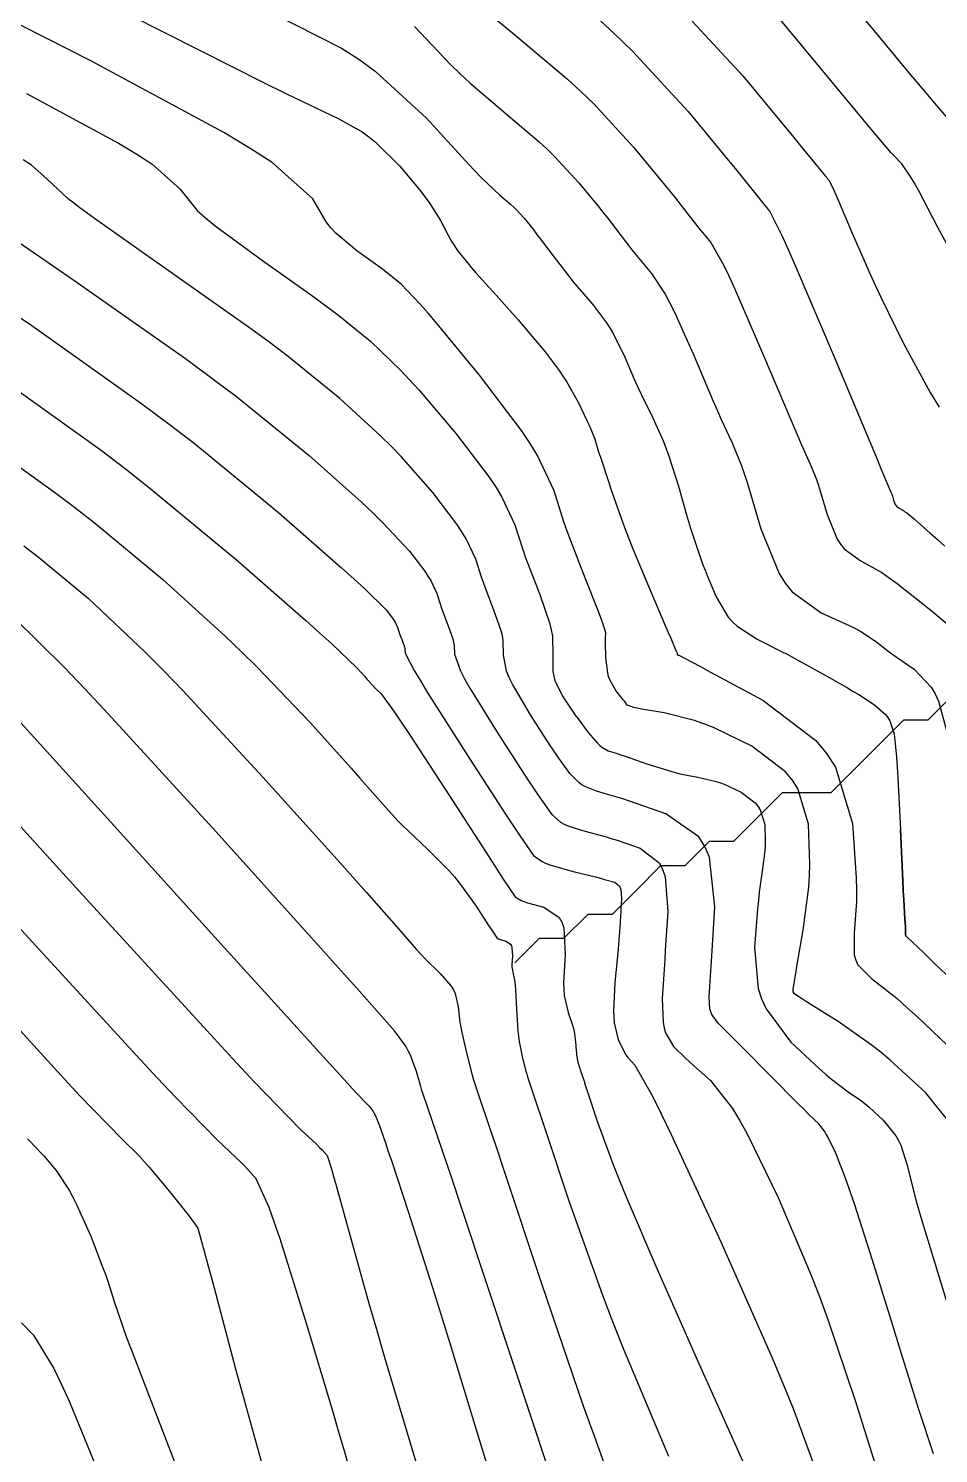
# Model space of a CAD drawing. Header units: metres. Extents: x 837475 to 838479, y 1189012 to 1191015.
# Drawn here: x 837786 to 837823.4, y 1189747 to 1189805.7 of the extents above; entities that cross this region are included whole.
import ezdxf

# ---------------------------------------------------------------- set-up
doc = ezdxf.new("R2010")
doc.units = ezdxf.units.M
doc.header["$LTSCALE"] = 0.3
for name, color, linetype in [('COTAS 10', 1, 'Continuous'), ('COTAS INT', 252, 'Continuous'), ('DRENAJE', 5, 'Continuous')]:
    doc.layers.add(name, color=color, linetype=linetype)

msp = doc.modelspace()

# ---------------------------------------------------------------- linework, layer by layer
at = {"layer": 'COTAS 10'}
for points, elevation in [([(837803.714, 1189807.328), (837805.909, 1189805.525), (837808.175, 1189803.618), (837808.731, 1189803.105), (837809.256, 1189802.598), (837810.897, 1189800.817), (837812.123, 1189799.325), (837812.388, 1189798.999), (837812.62, 1189798.712), (837813.185, 1189797.99), (837813.536, 1189797.534), (837813.632, 1189797.414), (837813.728, 1189797.297), (837814.07, 1189796.895), (837814.611, 1189795.948), (837814.831, 1189795.487), (837815.083, 1189794.94), (837816.247, 1189792.244), (837817.379, 1189789.556), (837817.61, 1189789.013), (837817.806, 1189788.558), (837818.216, 1189787.641), (837818.423, 1189787.131), (837818.492, 1189786.932), (837818.564, 1189786.708), (837818.866, 1189785.692), (837819.275, 1189784.684), (837819.416, 1189784.466), (837819.569, 1189784.273), (837820.22, 1189783.798), (837821.11, 1189783.299), (837821.413, 1189783.092), (837821.741, 1189782.855), (837823.13, 1189781.749), (837824.405, 1189780.683)], 1750), ([(837785.913, 1189803.022), (837789.698, 1189800.98), (837790.447, 1189800.53), (837791.066, 1189800.129), (837792.223, 1189799.097), (837792.933, 1189798.214), (837793.271, 1189797.907), (837793.669, 1189797.573), (837795.618, 1189796.143), (837797.729, 1189794.657), (837798.23, 1189794.288), (837798.695, 1189793.937), (837800.071, 1189792.825), (837801.304, 1189791.637), (837801.679, 1189791.239), (837802.069, 1189790.81), (837803.596, 1189789.012), (837804.953, 1189787.223), (837805.235, 1189786.801), (837805.477, 1189786.41), (837806.012, 1189785.262), (837806.333, 1189784.251), (837806.44, 1189783.946), (837806.554, 1189783.631), (837807.031, 1189782.402), (837807.436, 1189781.227), (837807.504, 1189780.945), (837807.554, 1189780.682), (837807.575, 1189779.889), (837807.574, 1189779.225), (837807.609, 1189779.044), (837807.66, 1189778.863), (837807.97, 1189778.219), (837808.383, 1189777.601), (837808.498, 1189777.436), (837808.613, 1189777.275), (837809.031, 1189776.717), (837809.411, 1189776.274), (837809.503, 1189776.184), (837809.588, 1189776.11), (837809.847, 1189775.962), (837810.218, 1189775.85), (837810.375, 1189775.799), (837810.555, 1189775.739), (837811.399, 1189775.448), (837812.334, 1189775.147), (837812.571, 1189775.081), (837812.8, 1189775.023), (837813.546, 1189774.875), (837814.236, 1189774.721), (837814.428, 1189774.658), (837814.62, 1189774.588), (837815.319, 1189774.262), (837815.896, 1189773.825), (837816.011, 1189773.685), (837816.107, 1189773.535), (837816.292, 1189772.925), (837816.314, 1189772.24), (837816.307, 1189772.044), (837816.294, 1189771.845), (837816.198, 1189771.102), (837816.067, 1189770.143), (837816.031, 1189769.807), (837815.995, 1189769.44), (837815.866, 1189767.862), (837816.02, 1189766.184), (837816.162, 1189765.755), (837816.347, 1189765.341), (837817.373, 1189763.974), (837818.529, 1189762.89), (837818.795, 1189762.655), (837819.038, 1189762.448), (837819.724, 1189761.932), (837820.271, 1189761.549), (837820.428, 1189761.425), (837820.586, 1189761.294), (837821.173, 1189760.754), (837821.687, 1189760.117), (837821.799, 1189759.924), (837821.897, 1189759.724), (837822.141, 1189758.943), (837822.53, 1189757.43), (837822.72, 1189756.768), (837822.946, 1189756.001), (837824.06, 1189752.355)], 1740), ([(837784.007, 1189788.809), (837787.065, 1189786.617), (837787.884, 1189785.994), (837788.69, 1189785.364), (837791.5, 1189783.033), (837794.09, 1189780.685), (837794.759, 1189780.044), (837795.405, 1189779.407), (837797.564, 1189777.143), (837799.272, 1189775.245), (837799.634, 1189774.84), (837799.949, 1189774.486), (837800.685, 1189773.644), (837801.21, 1189773.072), (837801.391, 1189772.889), (837801.587, 1189772.695), (837802.423, 1189771.905), (837803.299, 1189771.023), (837803.52, 1189770.771), (837803.731, 1189770.516), (837804.418, 1189769.566), (837804.929, 1189768.776), (837805.029, 1189768.622), (837805.112, 1189768.495), (837805.263, 1189768.269), (837805.341, 1189768.221), (837805.378, 1189768.206), (837805.422, 1189768.191), (837805.634, 1189768.132), (837805.832, 1189768.001), (837805.866, 1189767.941), (837805.891, 1189767.87), (837805.908, 1189767.525), (837805.888, 1189767.159), (837805.891, 1189767.075), (837805.897, 1189766.997), (837805.946, 1189766.778), (837806.009, 1189766.452), (837806.024, 1189766.307), (837806.037, 1189766.138), (837806.075, 1189765.332), (837806.13, 1189764.437), (837806.154, 1189764.213), (837806.183, 1189763.999), (837806.318, 1189763.311), (837806.462, 1189762.772), (837806.497, 1189762.652), (837806.529, 1189762.544), (837806.624, 1189762.26), (837806.92, 1189761.392), (837807.08, 1189760.916), (837807.272, 1189760.337), (837808.245, 1189757.398), (837809.597, 1189753.597), (837810.029, 1189752.476), (837810.485, 1189751.325), (837812.338, 1189746.92)], 1730), ([(837799.528, 1189745.255), (837798.983, 1189747.185), (837798.769, 1189747.916), (837798.528, 1189748.732), (837797.435, 1189752.393), (837796.343, 1189755.871), (837796.104, 1189756.573), (837795.892, 1189757.161), (837795.357, 1189758.343), (837794.893, 1189758.861), (837794.726, 1189759.031), (837794.543, 1189759.213), (837793.744, 1189759.965), (837792.05, 1189761.691), (837791.303, 1189762.487), (837790.434, 1189763.42), (837786.293, 1189767.939), (837782.116, 1189772.478)], 1720)]:
    msp.add_lwpolyline(points, dxfattribs=dict(at, elevation=elevation))
at = {"layer": 'COTAS INT'}
for points, elevation in [([(837824.206, 1189760.292), (837822.925, 1189761.879), (837821.46, 1189763.224), (837821.066, 1189763.552), (837820.676, 1189763.861), (837819.312, 1189764.816), (837818.229, 1189765.494), (837818.017, 1189765.629), (837817.843, 1189765.74), (837817.532, 1189765.951), (837817.483, 1189766.016), (837817.474, 1189766.036), (837817.468, 1189766.056), (837817.46, 1189766.136), (837817.528, 1189766.562), (837817.568, 1189766.8), (837817.617, 1189767.09), (837817.875, 1189768.574), (837818.103, 1189770.355), (837818.134, 1189770.832), (837818.151, 1189771.303), (837818.099, 1189772.946), (837817.654, 1189774.41), (837817.424, 1189774.768), (837817.148, 1189775.105), (837815.766, 1189776.153), (837814.188, 1189776.92), (837813.789, 1189777.08), (837813.406, 1189777.218), (837812.159, 1189777.53), (837811.231, 1189777.679), (837811.049, 1189777.715), (837810.9, 1189777.748), (837810.633, 1189777.85), (837810.53, 1189777.993), (837810.483, 1189778.052), (837810.43, 1189778.121), (837810.171, 1189778.442), (837809.92, 1189778.882), (837809.87, 1189779.025), (837809.829, 1189779.178), (837809.754, 1189779.808), (837809.742, 1189780.383), (837809.74, 1189780.502), (837809.74, 1189780.602), (837809.749, 1189780.817), (837809.63, 1189781.219), (837809.55, 1189781.438), (837809.449, 1189781.703), (837808.914, 1189783.046), (837808.309, 1189784.603), (837808.164, 1189785.003), (837808.028, 1189785.389), (837807.621, 1189786.671), (837806.943, 1189788.127), (837806.637, 1189788.622), (837806.279, 1189789.157), (837804.559, 1189791.425), (837802.814, 1189793.538), (837802.44, 1189793.977), (837802.115, 1189794.352), (837801.335, 1189795.175), (837800.768, 1189795.633), (837800.577, 1189795.777), (837800.371, 1189795.929), (837799.502, 1189796.541), (837798.636, 1189797.273), (837798.432, 1189797.501), (837798.244, 1189797.74), (837797.692, 1189798.693), (837796.017, 1189800.187), (837795.121, 1189800.767), (837794.037, 1189801.419), (837788.558, 1189804.375), (837781.858, 1189807.77)], 1742), ([(837788.741, 1189806.985), (837794.44, 1189804.09), (837795.612, 1189803.503), (837796.608, 1189803.007), (837798.741, 1189801.99), (837799.727, 1189801.441), (837800, 1189801.241), (837800.273, 1189801.02), (837801.26, 1189800.049), (837802.118, 1189799.029), (837802.31, 1189798.777), (837802.483, 1189798.539), (837802.943, 1189797.79), (837803.258, 1189797.192), (837803.34, 1189797.048), (837803.418, 1189796.915), (837803.681, 1189796.515), (837804.069, 1189796.034), (837804.227, 1189795.85), (837804.407, 1189795.644), (837805.237, 1189794.716), (837806.139, 1189793.707), (837806.363, 1189793.45), (837806.577, 1189793.203), (837807.258, 1189792.391), (837807.836, 1189791.617), (837807.985, 1189791.394), (837808.129, 1189791.166), (837808.611, 1189790.311), (837808.99, 1189789.541), (837809.07, 1189789.368), (837809.139, 1189789.212), (837809.297, 1189788.791), (837809.458, 1189788.271), (837809.529, 1189788.053), (837809.611, 1189787.801), (837810.003, 1189786.624), (837810.527, 1189785.159), (837810.693, 1189784.726), (837810.868, 1189784.282), (837811.573, 1189782.58), (837812.197, 1189781.127), (837812.32, 1189780.84), (837812.422, 1189780.603), (837812.613, 1189780.161), (837812.654, 1189780.062), (837812.663, 1189780.041), (837812.67, 1189780.021), (837812.684, 1189779.973), (837812.69, 1189779.946), (837812.694, 1189779.934), (837812.701, 1189779.919), (837812.714, 1189779.909), (837812.72, 1189779.906), (837812.727, 1189779.904), (837812.759, 1189779.897), (837813.312, 1189779.61), (837813.647, 1189779.43), (837814.061, 1189779.208), (837816.213, 1189778.044), (837818.401, 1189776.386), (837818.838, 1189775.851), (837819.202, 1189775.285), (837819.906, 1189772.966), (837820.053, 1189770.735), (837820.066, 1189770.222), (837820.067, 1189769.756), (837819.971, 1189768.454), (837819.974, 1189767.557), (837820.037, 1189767.347), (837820.128, 1189767.153), (837820.683, 1189766.59), (837821.741, 1189765.763), (837822.149, 1189765.402), (837822.607, 1189764.985), (837824.676, 1189763.004)], 1744), ([(837812.447, 1189806.947), (837815.397, 1189803.745), (837817.491, 1189801.212), (837817.896, 1189800.721), (837818.225, 1189800.322), (837818.783, 1189799.641), (837818.845, 1189799.56), (837818.862, 1189799.538), (837818.879, 1189799.517), (837818.941, 1189799.445), (837819.123, 1189799.071), (837819.217, 1189798.859), (837819.329, 1189798.6), (837819.891, 1189797.274), (837820.629, 1189795.588), (837820.853, 1189795.103), (837821.086, 1189794.609), (837821.994, 1189792.757), (837823.107, 1189790.722), (837823.468, 1189790.113)], 1754), ([(837795.975, 1189806.364), (837798.875, 1189804.893), (837799.588, 1189804.433), (837800.263, 1189803.949), (837802.378, 1189802.009), (837803.973, 1189800.251), (837804.32, 1189799.882), (837804.626, 1189799.563), (837805.391, 1189798.838), (837805.848, 1189798.454), (837805.96, 1189798.35), (837806.066, 1189798.248), (837806.396, 1189797.889), (837806.756, 1189797.438), (837806.879, 1189797.278), (837807.014, 1189797.102), (837807.588, 1189796.34), (837808.226, 1189795.509), (837808.401, 1189795.29), (837808.576, 1189795.077), (837809.2, 1189794.345), (837809.78, 1189793.585), (837809.927, 1189793.353), (837810.068, 1189793.112), (837810.529, 1189792.165), (837810.96, 1189791.175), (837811.083, 1189790.906), (837811.208, 1189790.64), (837811.67, 1189789.701), (837812.121, 1189788.704), (837812.238, 1189788.401), (837812.352, 1189788.088), (837812.739, 1189786.86), (837813.078, 1189785.681), (837813.162, 1189785.399), (837813.241, 1189785.135), (837813.494, 1189784.342), (837813.752, 1189783.622), (837813.836, 1189783.405), (837813.925, 1189783.18), (837814.288, 1189782.304), (837814.79, 1189781.472), (837814.965, 1189781.275), (837815.156, 1189781.093), (837815.979, 1189780.556), (837816.953, 1189780.072), (837817.239, 1189779.924), (837817.532, 1189779.768), (837818.652, 1189779.153), (837819.694, 1189778.556), (837819.938, 1189778.412), (837820.163, 1189778.276), (837820.818, 1189777.863), (837821.262, 1189777.464), (837821.356, 1189777.338), (837821.436, 1189777.204), (837821.618, 1189776.664), (837821.717, 1189775.702), (837821.746, 1189775.303), (837821.775, 1189774.846), (837821.882, 1189772.716), (837821.977, 1189770.627), (837821.998, 1189770.197), (837822.017, 1189769.83), (837822.065, 1189769.04), (837822.089, 1189768.725), (837822.093, 1189768.658), (837822.094, 1189768.599), (837822.089, 1189768.459), (837822.09, 1189768.385), (837822.095, 1189768.368), (837822.102, 1189768.352), (837822.148, 1189768.306), (837822.841, 1189767.642), (837823.257, 1189767.237), (837823.769, 1189766.737)], 1746), ([(837809.338, 1189806.201), (837810.116, 1189805.482), (837810.851, 1189804.772), (837813.147, 1189802.281), (837814.807, 1189800.268), (837815.142, 1189799.86), (837815.422, 1189799.517), (837815.984, 1189798.816), (837816.19, 1189798.547), (837816.247, 1189798.476), (837816.304, 1189798.407), (837816.505, 1189798.17), (837817.026, 1189797.13), (837817.283, 1189796.554), (837817.59, 1189795.853), (837819.106, 1189792.284), (837820.588, 1189788.747), (837820.874, 1189788.067), (837821.105, 1189787.517), (837821.489, 1189786.611), (837821.524, 1189786.524), (837821.536, 1189786.491), (837821.548, 1189786.452), (837821.6, 1189786.28), (837821.669, 1189786.108), (837821.693, 1189786.071), (837821.719, 1189786.038), (837821.83, 1189785.957), (837822.002, 1189785.855), (837822.066, 1189785.809), (837822.138, 1189785.755), (837822.458, 1189785.497), (837823.107, 1189784.929), (837823.385, 1189784.681), (837823.706, 1189784.393)], 1752), ([(837824.44, 1189795.652), (837823.41, 1189797.54), (837822.634, 1189799.024), (837822.464, 1189799.328), (837822.313, 1189799.586), (837821.933, 1189800.128), (837821.606, 1189800.468), (837821.489, 1189800.598), (837821.361, 1189800.743), (837820.805, 1189801.398), (837819.808, 1189802.599), (837819.402, 1189803.088), (837818.94, 1189803.646), (837816.804, 1189806.228)], 1756), ([(837801.879, 1189805.785), (837803.352, 1189804.227), (837803.761, 1189803.829), (837804.17, 1189803.446), (837805.65, 1189802.182), (837807.011, 1189801.036), (837807.345, 1189800.728), (837807.661, 1189800.423), (837808.646, 1189799.353), (837809.439, 1189798.382), (837809.634, 1189798.139), (837809.817, 1189797.907), (837810.387, 1189797.165), (837810.881, 1189796.522), (837811.017, 1189796.352), (837811.152, 1189796.187), (837811.635, 1189795.62), (837812.195, 1189794.767), (837812.379, 1189794.42), (837812.575, 1189794.026), (837813.388, 1189792.205), (837814.17, 1189790.365), (837814.347, 1189789.96), (837814.507, 1189789.599), (837814.943, 1189788.671), (837815.322, 1189787.738), (837815.447, 1189787.374), (837815.58, 1189786.964), (837816.132, 1189785.104), (837816.881, 1189783.26), (837817.139, 1189782.86), (837817.419, 1189782.509), (837818.61, 1189781.639), (837819.766, 1189781.123), (837820.023, 1189780.994), (837820.253, 1189780.871), (837820.854, 1189780.477), (837821.354, 1189780.084), (837821.52, 1189779.963), (837821.697, 1189779.835), (837822.438, 1189779.326), (837823.146, 1189778.584), (837823.304, 1189778.309), (837823.444, 1189778.004), (837823.811, 1189776.653)], 1748), ([(837820.451, 1189806.01), (837822.229, 1189803.873), (837823.751, 1189802.076)], 1758), ([(837823.238, 1189747.029), (837822.637, 1189748.847), (837821.925, 1189751.137), (837821.508, 1189752.48), (837820.714, 1189755.038), (837819.985, 1189757.316), (837819.816, 1189757.817), (837819.661, 1189758.261), (837819.219, 1189759.398), (837818.9, 1189760.05), (837818.823, 1189760.188), (837818.75, 1189760.309), (837818.528, 1189760.592), (837818.107, 1189760.996), (837817.91, 1189761.192), (837817.676, 1189761.425), (837816.54, 1189762.572), (837815.377, 1189763.748), (837815.127, 1189764), (837814.908, 1189764.22), (837814.376, 1189764.748), (837814.118, 1189765.107), (837814.072, 1189765.22), (837814.037, 1189765.339), (837814.002, 1189765.82), (837814.062, 1189766.707), (837814.086, 1189767.082), (837814.113, 1189767.514), (837814.241, 1189769.542), (837814.022, 1189771.588), (837813.832, 1189772.03), (837813.585, 1189772.419), (837812.224, 1189773.376), (837810.734, 1189773.888), (837810.406, 1189773.996), (837810.115, 1189774.09), (837809.366, 1189774.308), (837808.889, 1189774.494), (837808.768, 1189774.567), (837808.653, 1189774.65), (837808.278, 1189775.027), (837807.819, 1189775.665), (837807.651, 1189775.911), (837807.465, 1189776.188), (837806.646, 1189777.441), (837805.908, 1189778.703), (837805.774, 1189778.986), (837805.67, 1189779.24), (837805.547, 1189779.919), (837805.531, 1189780.499), (837805.495, 1189780.692), (837805.445, 1189780.899), (837805.149, 1189781.759), (837804.799, 1189782.659), (837804.715, 1189782.89), (837804.637, 1189783.113), (837804.402, 1189783.854), (837804.01, 1189784.694), (837803.833, 1189784.98), (837803.627, 1189785.289), (837802.633, 1189786.599), (837801.324, 1189788.082), (837800.918, 1189788.501), (837800.494, 1189788.923), (837798.806, 1189790.475), (837796.621, 1189792.242), (837795.883, 1189792.798), (837795.087, 1189793.384), (837791.735, 1189795.744), (837788.702, 1189797.873), (837788.109, 1189798.312), (837787.622, 1189798.687), (837786.754, 1189799.501), (837786.115, 1189800.071), (837785.773, 1189800.293)], 1738), ([(837783.736, 1189798.172), (837787.851, 1189795.346), (837792.446, 1189792.112), (837793.536, 1189791.309), (837794.547, 1189790.546), (837797.542, 1189788.126), (837799.684, 1189786.208), (837800.157, 1189785.763), (837800.579, 1189785.354), (837801.67, 1189784.186), (837802.301, 1189783.355), (837802.432, 1189783.159), (837802.544, 1189782.978), (837802.793, 1189782.445), (837802.942, 1189781.975), (837802.991, 1189781.833), (837803.044, 1189781.687), (837803.266, 1189781.116), (837803.454, 1189780.57), (837803.486, 1189780.439), (837803.509, 1189780.317), (837803.519, 1189779.948), (837803.766, 1189779.255), (837803.939, 1189778.928), (837804.157, 1189778.542), (837805.322, 1189776.662), (837806.547, 1189774.776), (837806.804, 1189774.387), (837807.025, 1189774.055), (837807.524, 1189773.338), (837807.894, 1189773.025), (837808.034, 1189772.949), (837808.189, 1189772.877), (837808.885, 1189772.654), (837809.723, 1189772.43), (837809.968, 1189772.358), (837810.218, 1189772.28), (837811.171, 1189771.963), (837811.946, 1189771.35), (837812.085, 1189771.086), (837812.191, 1189770.782), (837812.299, 1189769.343), (837812.201, 1189767.756), (837812.176, 1189767.358), (837812.153, 1189766.978), (837812.078, 1189765.755), (837812.108, 1189764.781), (837812.15, 1189764.558), (837812.208, 1189764.355), (837812.54, 1189763.789), (837813.035, 1189763.309), (837813.196, 1189763.16), (837813.366, 1189763.005), (837814.068, 1189762.385), (837814.962, 1189761.244), (837815.254, 1189760.759), (837815.566, 1189760.201), (837816.851, 1189757.575), (837818.195, 1189754.406), (837818.543, 1189753.506), (837818.881, 1189752.595), (837820.015, 1189749.223), (837820.913, 1189746.373)], 1736), ([(837782.141, 1189796.162), (837786.127, 1189793.47), (837790.603, 1189790.292), (837791.729, 1189789.45), (837792.804, 1189788.624), (837796.278, 1189785.776), (837798.874, 1189783.494), (837799.396, 1189783.025), (837799.834, 1189782.626), (837800.708, 1189781.773), (837800.975, 1189781.421), (837801.03, 1189781.338), (837801.078, 1189781.261), (837801.183, 1189781.036), (837801.246, 1189780.837), (837801.267, 1189780.777), (837801.29, 1189780.714), (837801.384, 1189780.473), (837801.463, 1189780.241), (837801.477, 1189780.186), (837801.486, 1189780.134), (837801.491, 1189779.978), (837801.863, 1189779.27), (837802.105, 1189778.87), (837802.406, 1189778.382), (837803.997, 1189775.884), (837805.629, 1189773.363), (837805.956, 1189772.862), (837806.23, 1189772.445), (837806.77, 1189771.648), (837807.136, 1189771.401), (837807.299, 1189771.332), (837807.49, 1189771.261), (837808.404, 1189771.001), (837809.331, 1189770.771), (837809.529, 1189770.719), (837809.702, 1189770.673), (837810.118, 1189770.55), (837810.315, 1189770.395), (837810.35, 1189770.328), (837810.377, 1189770.251), (837810.404, 1189769.886), (837810.377, 1189769.438), (837810.369, 1189769.308), (837810.36, 1189769.176), (837810.33, 1189768.68), (837810.28, 1189768.02), (837810.26, 1189767.785), (837810.236, 1189767.528), (837810.127, 1189766.408), (837810.07, 1189765.278), (837810.079, 1189765.015), (837810.099, 1189764.772), (837810.26, 1189764.074), (837810.506, 1189763.572), (837810.579, 1189763.454), (837810.654, 1189763.345), (837810.942, 1189763.026), (837811.668, 1189761.752), (837812.02, 1189761.041), (837812.436, 1189760.175), (837814.483, 1189755.752), (837816.597, 1189750.974), (837817.056, 1189749.884), (837817.46, 1189748.894), (837818.461, 1189746.163)], 1734), ([(837785.067, 1189791.139), (837788.935, 1189788.367), (837789.97, 1189787.58), (837790.989, 1189786.783), (837794.542, 1189783.836), (837797.401, 1189781.328), (837797.983, 1189780.809), (837798.474, 1189780.367), (837799.49, 1189779.401), (837799.847, 1189779.004), (837799.923, 1189778.919), (837799.989, 1189778.845), (837800.144, 1189778.669), (837800.254, 1189778.549), (837800.291, 1189778.51), (837800.332, 1189778.47), (837800.508, 1189778.304), (837801.058, 1189777.551), (837801.335, 1189777.14), (837801.666, 1189776.641), (837803.316, 1189774.108), (837804.949, 1189771.582), (837805.27, 1189771.088), (837805.534, 1189770.682), (837806.017, 1189769.958), (837806.267, 1189769.804), (837806.385, 1189769.758), (837806.524, 1189769.709), (837807.205, 1189769.522), (837807.837, 1189769.103), (837807.946, 1189768.91), (837808.026, 1189768.682), (837808.08, 1189767.581), (837808.017, 1189766.41), (837808.025, 1189766.139), (837808.043, 1189765.892), (837808.201, 1189765.191), (837808.386, 1189764.671), (837808.423, 1189764.538), (837808.453, 1189764.409), (837808.507, 1189763.984), (837808.53, 1189763.615), (837808.54, 1189763.523), (837808.552, 1189763.435), (837808.607, 1189763.152), (837808.667, 1189762.93), (837808.681, 1189762.88), (837808.694, 1189762.836), (837808.733, 1189762.719), (837808.855, 1189762.361), (837808.921, 1189762.165), (837809, 1189761.927), (837809.401, 1189760.717), (837810.068, 1189758.899), (837810.316, 1189758.278), (837810.591, 1189757.606), (837811.808, 1189754.754), (837813.163, 1189751.68), (837813.524, 1189750.869), (837813.879, 1189750.074), (837815.108, 1189747.347), (837816.108, 1189745.105)], 1732), ([(837785.798, 1189784.408), (837786.391, 1189783.945), (837788.458, 1189782.231), (837790.78, 1189780.041), (837791.534, 1189779.279), (837792.337, 1189778.448), (837795.639, 1189774.884), (837798.696, 1189771.486), (837799.345, 1189770.76), (837799.908, 1189770.128), (837801.227, 1189768.62), (837801.951, 1189767.794), (837802.138, 1189767.591), (837802.32, 1189767.399), (837802.929, 1189766.8), (837803.392, 1189766.27), (837803.482, 1189766.122), (837803.555, 1189765.973), (837803.681, 1189765.43), (837803.744, 1189764.797), (837803.779, 1189764.591), (837803.82, 1189764.372), (837804.028, 1189763.471), (837804.258, 1189762.615), (837804.312, 1189762.424), (837804.363, 1189762.253), (837804.514, 1189761.801), (837804.985, 1189760.422), (837805.238, 1189759.666), (837805.544, 1189758.748), (837807.09, 1189754.079), (837808.835, 1189748.961), (837809.267, 1189747.759), (837809.676, 1189746.65)], 1728), ([(837808.073, 1189744.324), (837805.934, 1189750.76), (837803.816, 1189757.158), (837803.397, 1189758.416), (837803.05, 1189759.453), (837802.404, 1189761.343), (837802.232, 1189761.829), (837802.184, 1189761.98), (837802.135, 1189762.138), (837801.961, 1189762.768), (837801.716, 1189763.437), (837801.623, 1189763.619), (837801.519, 1189763.8), (837801.054, 1189764.442), (837799.602, 1189766.082), (837798.877, 1189766.893), (837798.011, 1189767.857), (837793.713, 1189772.626), (837789.269, 1189777.489), (837788.31, 1189778.514), (837787.47, 1189779.398), (837785.415, 1189781.428)], 1726), ([(837785.408, 1189777.408), (837789.647, 1189772.738), (837794.046, 1189767.868), (837795.004, 1189766.808), (837795.849, 1189765.873), (837797.965, 1189763.539), (837799.102, 1189762.294), (837799.331, 1189762.045), (837799.522, 1189761.839), (837799.903, 1189761.441), (837800.027, 1189761.316), (837800.057, 1189761.281), (837800.085, 1189761.247), (837800.171, 1189761.12), (837800.254, 1189760.958), (837800.281, 1189760.9), (837800.308, 1189760.837), (837800.42, 1189760.565), (837800.678, 1189759.83), (837800.798, 1189759.475), (837800.939, 1189759.056), (837801.623, 1189756.995), (837802.624, 1189753.865), (837802.965, 1189752.771), (837803.333, 1189751.578), (837804.893, 1189746.448)], 1724), ([(837782.952, 1189775.818), (837788.079, 1189770.192), (837793.324, 1189764.455), (837794.394, 1189763.297), (837795.298, 1189762.326), (837797.183, 1189760.375), (837797.841, 1189759.765), (837797.972, 1189759.639), (837798.08, 1189759.533), (837798.287, 1189759.304), (837798.462, 1189758.754), (837798.55, 1189758.444), (837798.656, 1189758.066), (837799.183, 1189756.132), (837800.012, 1189753.173), (837800.309, 1189752.15), (837800.635, 1189751.037), (837802.053, 1189746.28)], 1722), ([(837823.769, 1189766.737), (837823.257, 1189767.237), (837822.841, 1189767.642), (837822.148, 1189768.306), (837822.102, 1189768.352), (837822.095, 1189768.368), (837822.09, 1189768.385), (837822.089, 1189768.459), (837822.094, 1189768.599), (837822.093, 1189768.658), (837822.089, 1189768.725), (837822.065, 1189769.04), (837822.017, 1189769.83), (837821.998, 1189770.197), (837821.977, 1189770.627), (837821.882, 1189772.716)], 1746), ([(837784.508, 1189765.687), (837787.474, 1189762.45), (837788.096, 1189761.781), (837788.632, 1189761.211), (837789.845, 1189759.975), (837790.539, 1189759.285), (837790.747, 1189759.06), (837790.961, 1189758.82), (837791.793, 1189757.829), (837792.505, 1189756.934), (837792.645, 1189756.756), (837792.759, 1189756.607), (837792.961, 1189756.317), (837793.222, 1189755.369), (837793.374, 1189754.806), (837793.559, 1189754.112), (837794.512, 1189750.518), (837795.604, 1189746.571)], 1718), ([(837785.946, 1189759.985), (837786.365, 1189759.568), (837786.49, 1189759.432), (837786.62, 1189759.287), (837787.123, 1189758.689), (837787.663, 1189757.873), (837787.817, 1189757.592), (837787.973, 1189757.286), (837788.55, 1189755.981), (837789.056, 1189754.679), (837789.167, 1189754.374), (837789.266, 1189754.095), (837789.519, 1189753.289), (837790.031, 1189751.814), (837790.294, 1189751.112), (837790.609, 1189750.284), (837792.182, 1189746.232)], 1716), ([(837785.696, 1189752.416), (837786.197, 1189751.901), (837787.029, 1189750.541), (837787.335, 1189749.908), (837787.673, 1189749.163), (837789.164, 1189745.546)], 1714)]:
    msp.add_lwpolyline(points, dxfattribs=dict(at, elevation=elevation))
at = {"layer": 'DRENAJE'}
for p, q in [((837824.006, 1189778.227, 1748.553), (837823.006, 1189777.228, 1747.43)), ((837822.007, 1189777.228, 1746.58), (837821.007, 1189776.228, 1745.55)), ((837823.006, 1189777.228, 1747.43), (837822.007, 1189777.228, 1746.58)), ((837821.007, 1189776.228, 1745.55), (837820.007, 1189775.228, 1744.619)), ((837820.007, 1189775.228, 1744.619), (837819.008, 1189774.229, 1743.415)), ((837817.008, 1189774.229, 1741.366), (837816.009, 1189773.229, 1739.996)), ((837818.008, 1189774.229, 1742.367), (837817.008, 1189774.229, 1741.366)), ((837819.008, 1189774.229, 1743.415), (837818.008, 1189774.229, 1742.367)), ((837816.009, 1189773.229, 1739.996), (837815.009, 1189772.229, 1738.998)), ((837814.009, 1189772.229, 1738.249), (837813.01, 1189771.23, 1737.006)), ((837815.009, 1189772.229, 1738.998), (837814.009, 1189772.229, 1738.249)), ((837812.01, 1189771.23, 1736.115), (837811.01, 1189770.23, 1734.825)), ((837813.01, 1189771.23, 1737.006), (837812.01, 1189771.23, 1736.115)), ((837811.01, 1189770.23, 1734.825), (837810.011, 1189769.23, 1733.791)), ((837809.011, 1189769.23, 1733.017), (837808.011, 1189768.231, 1732.006)), ((837810.011, 1189769.23, 1733.791), (837809.011, 1189769.23, 1733.017)), ((837807.012, 1189768.231, 1731.168), (837806.012, 1189767.231, 1730.159)), ((837808.011, 1189768.231, 1732.006), (837807.012, 1189768.231, 1731.168))]:
    msp.add_line(p, q, dxfattribs=at)

doc.saveas('drawing.dxf')
